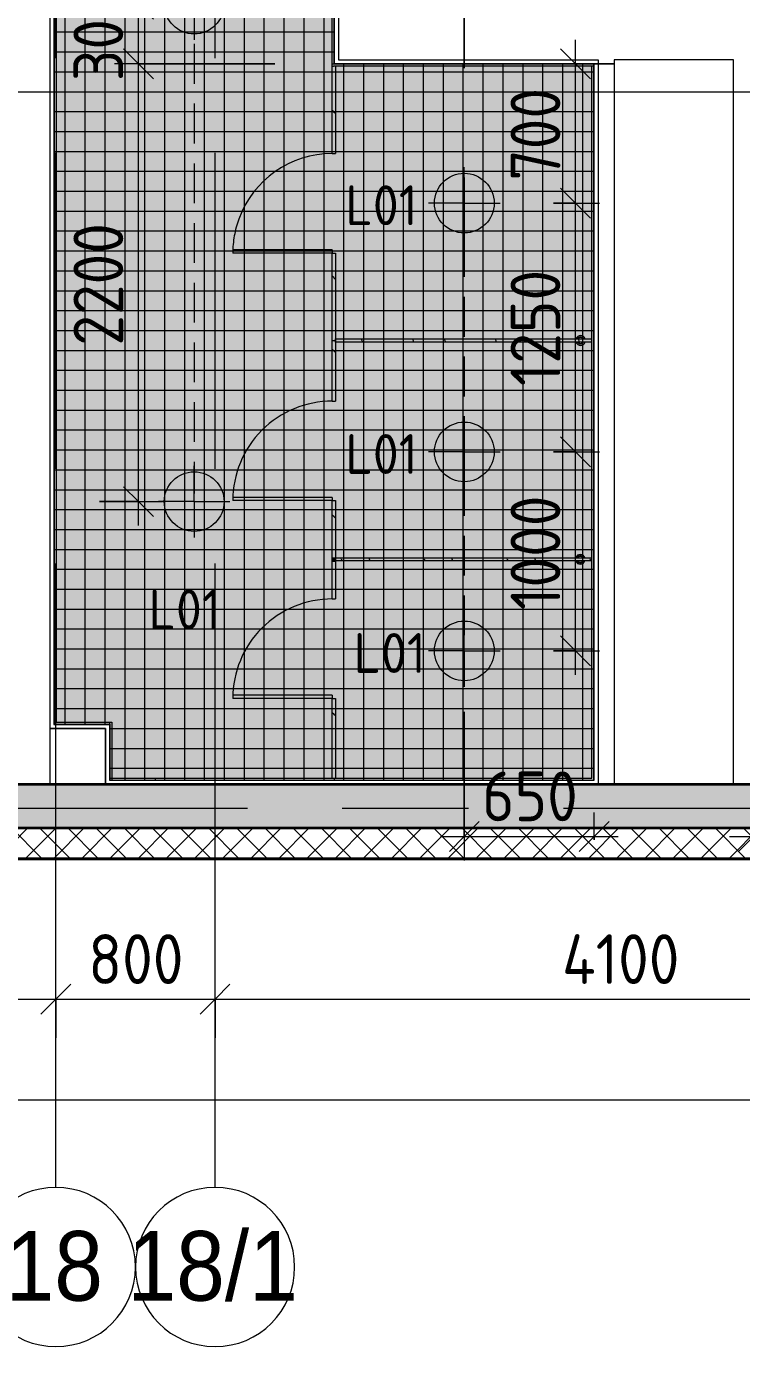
# Model space of a CAD drawing. Header units: millimetres. Extents: x 35224 to 234359, y -8553 to 29000.
# Drawn here: x 65512 to 69106, y -2706 to 3928 of the extents above; entities that cross this region are included whole.
import ezdxf

# ---------------------------------------------------------------- set-up
doc = ezdxf.new("R2010")
doc.units = ezdxf.units.MM
doc.linetypes.add('ADSK_Штрих_ш2 п1', pattern=[300, 200, -100])
doc.linetypes.add('Осевая', pattern=[3175, 635, -476.25, 1587.5, -476.25])
for name, color, linetype, lineweight in [('A-ANNO-DIMS', 7, 'Continuous', 9), ('A-ANNO-DIMS-100', 7, 'Continuous', 9), ('A-CLNG-PATT', 7, 'Continuous', 9), ('A-DETL-1', 7, 'ADSK_Штрих_ш2 п1', 9), ('A-DOOR', 7, 'Continuous', 9), ('A-GENM', 7, 'Continuous', 9), ('A-WALL', 7, 'Continuous', 9), ('E-LITE-EQPM-IDEN', 7, 'Continuous', 9), ('I-WALL', 7, 'Continuous', 9), ('S-COLS', 7, 'Continuous', 9), ('Оси', 7, 'Continuous', 9), ('Оси-1', 7, 'Continuous', 20), ('Оси-2', 7, 'Осевая', 9)]:
    doc.layers.add(name, color=color, linetype=linetype, lineweight=lineweight)
for name, color, linetype, lineweight, true_color in [('A-ANNO-NOTE', 1, 'Continuous', 9, 0xff0000), ('A-CLNG-1', 7, 'Continuous', 9, 0xc0c0c0), ('A-WALL-3', 7, 'Continuous', 35, 0x3c3c3c), ('A-WALL-FNSH-1', 7, 'Continuous', 13, 0x3c3c3c), ('A-WALL-FNSH-2', 7, 'Continuous', 9, 0x3c3c3c)]:
    doc.layers.add(name, color=color, linetype=linetype, lineweight=lineweight, true_color=true_color)
doc.layers.add('A-CLNG-PATT-1', color=7, linetype='Continuous', lineweight=9, transparency=1)
doc.styles.add('Arial', font='arial.ttf', dxfattribs={"width": 0.9, "height": 350})
doc.styles.add('GOST Common', font='GOST_Common.ttf', dxfattribs={"height": 200})
doc.styles.add('ISOCPEUR', font='isocpeur.ttf', dxfattribs={"width": 0.9, "height": 250})
doc.dimstyles.new('ISO-2_5_0_9К_БОЛЬШОЙ', dxfattribs={"dimscale": 304.8, "dimtxt": 248.995294, "dimasz": 0.492126, "dimexe": 0.393701, "dimexo": 0.984252, "dimgap": 0, "dimtad": 1, "dimdec": 0, "dimrnd": 10, "dimzin": 0, "dimdsep": 46, "dimtxsty": 'ISOCPEUR', "dimblk1": 'OBLIQUE', "dimblk2": 'OBLIQUE', "dimsah": 1, "dimcen": 0.09, "dimdle": 0.393701, "dimazin": 0, "dimtfac": 1, "dimtdec": 4, "dimtix": 1, "dimtmove": 0, "dimatfit": 3, "dimfxl": 1, "dimtvp": 1, "dimtolj": 1, "dimtzin": 0, "dimarcsym": 2})
pattern_1 = [(18.435, (-2539, 66948.71), (832.99954, 416.50086), [158.05, -1159.038]), (49.399, (-2389.06, 66998.69), (2082.486787, 2499.010644), [76.799, -3763.143]), (46.848, (-2339.08, 66640.5), (5830.957739, 6247.5402574), [182.691, -8951.868]), (19.983, (-2214.13, 66773.78), (3332.002656, 1249.49393), [97.5, -4777.508]), (0, (-2539, 66807.1), (416.5, 416.5), [83.3, -333.2]), (28.443, (-2455.7, 66807.1), (-5414.4962996, -2915.5071394), [227.365, -11140.87]), (354.289, (-2255.78, 66915.39), (-3748.496867, 416.5263), [83.716, -4102.058]), (39.806, (-2172.48, 66907.06), (-2082.48651, -1666.01521), [65.059, -3187.91])]
pattern_2 = [(18.435, (-1240, 66948.71), (832.99954, 416.50086), [158.05, -1159.038]), (49.399, (-1090.06, 66998.69), (2082.486787, 2499.010644), [76.799, -3763.143]), (46.848, (-1040.08, 66640.5), (5830.957739, 6247.5402574), [182.691, -8951.868]), (19.983, (-915.13, 66773.78), (3332.002656, 1249.49393), [97.5, -4777.508]), (0, (-1240, 66807.1), (416.5, 416.5), [83.3, -333.2]), (28.443, (-1156.7, 66807.1), (-5414.4962996, -2915.5071394), [227.365, -11140.87]), (354.289, (-956.78, 66915.39), (-3748.496867, 416.5263), [83.716, -4102.058]), (39.806, (-873.48, 66907.06), (-2082.48651, -1666.01521), [65.059, -3187.91])]

# ---------------------------------------------------------------- blocks, each defined once
blk = doc.blocks.new('BSC_Колонна _Прямоугольная - 500х500-V7-План расстановки осветительного оборудования 3 этажа в осях 12-23')
at = {"layer": 'S-COLS'}
for p, q in [((-30, 250), (250, 250)), ((250, 250), (250, -30))]:
    blk.add_line(p, q, dxfattribs=at)
blk = doc.blocks.new('131_Сантехническая перегородка_Дверь_ поз_4 - СД-1-30830986-План расстановки осветительного оборудования 3 этажа в осях 12-23')
at = {"layer": 'A-DOOR'}
h = blk.add_hatch(dxfattribs=at)
h.set_pattern_fill('FP_56', color=256, style=0, pattern_type=2)
h.set_pattern_definition(pattern_1)
h.paths.add_polyline_path([(750, -3), (750, -8), (1190, -8), (1190, 8), (750, 8), (750, -2)])
at = {"layer": 'A-GENM'}
h = blk.add_hatch(dxfattribs=at)
h.set_pattern_fill('FP_56', color=256, style=0, pattern_type=2)
h.set_pattern_definition(pattern_1)
h.paths.add_polyline_path([(-190, -8), (250, -8), (250, 8), (-190, 8), (-190, -2)])
at = {"layer": 'A-DOOR'}
for p, q in [((266, 508), (250, 508)), ((250, 8), (250, 508)), ((266, 8), (266, 508)), ((266, 8), (250, 8))]:
    blk.add_line(p, q, dxfattribs=at)
for start, end in [(80, 90), (70, 80), (0, 70)]:
    blk.add_arc((250, 8), 500, start, end, dxfattribs=at)
at = {"layer": 'A-GENM'}
for p, q in [((-190, 8), (250, 8)), ((-190, 8), (-190, -8)), ((250, 8), (250, -8)), ((750, 8), (1190, 8)), ((750, 8), (750, -8)), ((250, -8), (-190, -8)), ((1190, -8), (750, -8))]:
    blk.add_line(p, q, dxfattribs=at)
blk = doc.blocks.new('131_Сантехническая перегородка_Дверь - СД-1-30819167-План расстановки осветительного оборудования 3 этажа в осях 12-23')
at = {"layer": 'A-DOOR'}
h = blk.add_hatch(dxfattribs=at)
h.set_pattern_fill('FP_58', color=256, style=0, pattern_type=2)
h.set_pattern_definition(pattern_2)
h.paths.add_polyline_path([(805.2, -8), (1110.4, -8), (1110.4, 8), (805.2, 8), (805.2, -2)])
at = {"layer": 'A-GENM'}
h = blk.add_hatch(dxfattribs=at)
h.set_pattern_fill('FP_58', color=256, style=0, pattern_type=2)
h.set_pattern_definition(pattern_2)
h.paths.add_polyline_path([(0, -8), (305.2, -8), (305.2, 8), (0, 8), (0, -2)])
at = {"layer": 'A-DOOR'}
for p, q in [((321.2, 508), (305.2, 508)), ((305.2, 8), (305.2, 508)), ((321.2, 8), (321.2, 508)), ((321.2, 8), (305.2, 8))]:
    blk.add_line(p, q, dxfattribs=at)
blk.add_arc((305.2, 8), 500, 360, 90, dxfattribs=at)
at = {"layer": 'A-GENM'}
for p, q in [((0, 8), (305.2, 8)), ((0, 8), (0, -8)), ((305.2, 8), (305.2, -8)), ((805.2, 8), (1110.4, 8)), ((805.2, 8), (805.2, -8)), ((1110.4, 8), (1110.4, -8)), ((305.2, -8), (0, -8)), ((1110.4, -8), (805.2, -8))]:
    blk.add_line(p, q, dxfattribs=at)
blk = doc.blocks.new('131_Сантехническая перегородка_Дверь_сдвиг_ - СД-1-30823593-План расстановки осветительного оборудования 3 этажа в осях 12-23')
at = {"layer": 'A-GENM'}
h = blk.add_hatch(dxfattribs=at)
h.set_pattern_fill('FP_59', color=256, style=0, pattern_type=2)
h.set_pattern_definition([(18.435, (-151, 66948.71), (832.99954, 416.50086), [158.05, -1159.038]), (49.399, (-1.06, 66998.69), (2082.486787, 2499.010644), [76.799, -3763.143]), (46.848, (48.92, 66640.5), (5830.957739, 6247.5402574), [182.691, -8951.868]), (19.983, (173.87, 66773.78), (3332.002656, 1249.49393), [97.5, -4777.508]), (0, (-151, 66807.1), (416.5, 416.5), [83.3, -333.2]), (28.443, (-67.7, 66807.1), (-5414.4962996, -2915.5071394), [227.365, -11140.87]), (354.289, (132.22, 66915.39), (-3748.496867, 416.5263), [83.716, -4102.058]), (39.806, (215.52, 66907.06), (-2082.48651, -1666.01521), [65.059, -3187.91])])
h.paths.add_polyline_path([(0, 8), (0, -8), (400, -8), (400, 8), (141.3, 8)])
at = {"layer": 'A-DOOR'}
for p, q in [((416, 508), (400, 508)), ((400, 8), (400, 508)), ((416, 8), (416, 508)), ((416, 8), (400, 8))]:
    blk.add_line(p, q, dxfattribs=at)
blk.add_arc((400, 8), 500, 360, 90, dxfattribs=at)
at = {"layer": 'A-GENM'}
for p, q in [((0, 8), (400, 8)), ((0, 8), (0, -3)), ((400, 8), (400, -8)), ((900, 8), (1100, 8)), ((900, 8), (900, -8)), ((1100, 8), (1100, -8)), ((400, -8), (0, -8)), ((1100, -8), (900, -8))]:
    blk.add_line(p, q, dxfattribs=at)
blk = doc.blocks.new('131_Сантехническая перегородка - СП-4-30819166-План расстановки осветительного оборудования 3 этажа в осях 12-23')
at = {"layer": 'A-GENM'}
h = blk.add_hatch(dxfattribs=at)
h.set_pattern_fill('FP_63', color=256, style=0, pattern_type=2)
h.set_pattern_definition([(288.435, (68287.04, 2350), (416.50086, -832.99954), [158.051, -1159.038]), (319.399, (68337.02, 2200.06), (2499.010644, -2082.486787), [76.799, -3763.143]), (316.848, (67978.828, 2150.08), (6247.5402574, -5830.957739), [182.691, -8951.868]), (289.983, (68112.108, 2025.13), (1249.49393, -3332.002656), [97.5, -4777.508]), (270, (68145.43, 2350), (416.5, -416.5), [83.3, -333.2]), (298.443, (68145.428, 2266.7), (-2915.5071394, 5414.4962996), [227.365, -11140.87]), (264.289, (68253.72, 2066.78), (416.5263, 3748.496867), [83.716, -4102.058]), (309.806, (68245.39, 1983.48), (-1666.01521, 2082.48651), [65.059, -3187.91])])
h.paths.add_polyline_path([(1330, 8), (41.3, 8), (41.3, -8), (1330, -8)])
for p, q in [((41.3, 8), (1330, 8)), ((1330, 8), (1330, -8)), ((1330, -8), (41.3, -8))]:
    blk.add_line(p, q, dxfattribs=at)
at = {"layer": 'A-GENM', "flags": 128}
for points in [[(111.4, 8), (111, 8.5), (110.7, 9), (110.3, 9.5), (109.9, 9.9), (109.5, 10.4), (109.1, 10.8), (108.6, 11.2), (108.2, 11.6), (107.7, 12), (107.2, 12.3), (106.7, 12.7), (106.2, 13), (105.7, 13.3), (105.2, 13.6), (104.6, 13.8), (104, 14), (103.5, 14.3), (102.9, 14.4), (102.3, 14.6), (101.7, 14.7), (101.1, 14.9), (100.6, 14.9), (100, 15), (99.4, 15.1), (98.7, 15.1), (98.1, 15.1), (97.5, 15), (96.9, 15), (96.3, 14.9), (95.8, 14.8), (95.2, 14.7), (94.6, 14.5), (94, 14.4), (93.4, 14.2), (92.9, 13.9), (92.3, 13.7), (91.8, 13.4), (91.2, 13.2), (90.7, 12.9), (90.2, 12.5), (89.7, 12.2), (89.2, 11.8), (88.8, 11.4), (88.3, 11), (87.9, 10.6), (87.5, 10.2), (87.1, 9.7), (86.7, 9.3), (86.3, 8.8), (86, 8.3), (85.8, 8)], [(85.8, -8), (86.1, -8.5), (86.5, -9), (86.9, -9.5), (87.2, -9.9), (87.6, -10.4), (88.1, -10.8), (88.5, -11.2), (89, -11.6), (89.4, -12), (89.9, -12.3), (90.4, -12.7), (90.9, -13), (91.5, -13.3), (92, -13.6), (92.6, -13.8), (93.1, -14), (93.7, -14.3), (94.3, -14.4), (94.8, -14.6), (95.4, -14.7), (96, -14.9), (96.6, -14.9), (97.2, -15), (97.8, -15.1), (98.4, -15.1), (99, -15.1), (99.6, -15), (100.2, -15), (100.8, -14.9), (101.4, -14.8), (102, -14.7), (102.6, -14.5), (103.2, -14.4), (103.7, -14.2), (104.3, -13.9), (104.8, -13.7), (105.4, -13.4), (105.9, -13.2), (106.4, -12.9), (106.9, -12.5), (107.4, -12.2), (107.9, -11.8), (108.4, -11.4), (108.8, -11), (109.3, -10.6), (109.7, -10.2), (110.1, -9.7), (110.5, -9.3), (110.8, -8.8), (111.2, -8.3), (111.4, -8)]]:
    blk.add_lwpolyline(points, dxfattribs=at)
at = {"layer": 'A-GENM'}
for radius, start, end in [(24.6, 19.91127, 160.08873), (17.6, 28.97309, 151.02691), (15.1, 78.86994, 146.21892), (15.1, 33.78108, 53.12397), (24.6, 199.91127, 340.08873), (17.6, 208.97309, 331.02691), (15.1, 213.78108, 233.12397), (15.1, 258.86994, 326.21892)]:
    blk.add_arc((98.6, 0), radius, start, end, dxfattribs=at)
blk = doc.blocks.new('131_Сантехническая перегородка - СП-4-29831414-План расстановки осветительного оборудования 3 этажа в осях 12-23')
at = {"layer": 'A-GENM'}
h = blk.add_hatch(dxfattribs=at)
h.set_pattern_fill('FP_64', color=256, style=0, pattern_type=2)
h.set_pattern_definition([(288.435, (68271.23, 1250), (416.50086, -832.99954), [158.051, -1159.038]), (319.399, (68321.21, 1100.06), (2499.010644, -2082.486787), [76.799, -3763.143]), (316.848, (67963.02, 1050.08), (6247.5402574, -5830.957739), [182.691, -8951.868]), (289.983, (68096.3, 925.13), (1249.49393, -3332.002656), [97.5, -4777.508]), (270, (68129.6, 1250), (416.5, -416.5), [83.3, -333.2]), (298.443, (68129.62, 1166.7), (-2915.5071394, 5414.4962996), [227.365, -11140.87]), (264.289, (68237.91, 966.78), (416.5263, 3748.496867), [83.716, -4102.058]), (309.806, (68229.58, 883.48), (-1666.01521, 2082.48651), [65.059, -3187.91])])
h.paths.add_polyline_path([(1320.5, 8), (25.5, 8), (25.5, -8), (1330, -8), (1330, 8)])
for p, q in [((25.5, 8), (1330, 8)), ((1330, 8), (1330, -8)), ((1330, -8), (25.5, -8))]:
    blk.add_line(p, q, dxfattribs=at)
at = {"layer": 'A-GENM', "flags": 128}
for points in [[(97, 8), (96.7, 8.5), (96.3, 9), (95.9, 9.5), (95.5, 9.9), (95.1, 10.4), (94.7, 10.8), (94.3, 11.2), (93.8, 11.6), (93.3, 12), (92.9, 12.3), (92.4, 12.7), (91.8, 13), (91.3, 13.3), (90.8, 13.6), (90.2, 13.8), (89.7, 14), (89.1, 14.3), (88.5, 14.4), (88, 14.6), (87.4, 14.7), (86.8, 14.9), (86.2, 14.9), (85.6, 15), (85, 15.1), (84.4, 15.1), (83.8, 15.1), (83.2, 15), (82.6, 15), (82, 14.9), (81.4, 14.8), (80.8, 14.7), (80.2, 14.5), (79.6, 14.4), (79.1, 14.2), (78.5, 13.9), (77.9, 13.7), (77.4, 13.4), (76.9, 13.2), (76.4, 12.9), (75.8, 12.5), (75.3, 12.2), (74.9, 11.8), (74.4, 11.4), (74, 11), (73.5, 10.6), (73.1, 10.2), (72.7, 9.7), (72.3, 9.3), (72, 8.8), (71.6, 8.3), (71.4, 8)], [(71.4, -8), (71.8, -8.5), (72.1, -9), (72.5, -9.5), (72.9, -9.9), (73.3, -10.4), (73.7, -10.8), (74.1, -11.2), (74.6, -11.6), (75.1, -12), (75.6, -12.3), (76.1, -12.7), (76.6, -13), (77.1, -13.3), (77.6, -13.6), (78.2, -13.8), (78.7, -14), (79.3, -14.3), (79.9, -14.4), (80.5, -14.6), (81.1, -14.7), (81.6, -14.9), (82.2, -14.9), (82.8, -15), (83.4, -15.1), (84, -15.1), (84.6, -15.1), (85.2, -15), (85.8, -15), (86.4, -14.9), (87, -14.8), (87.6, -14.7), (88.2, -14.5), (88.8, -14.4), (89.4, -14.2), (89.9, -13.9), (90.5, -13.7), (91, -13.4), (91.6, -13.2), (92.1, -12.9), (92.6, -12.5), (93.1, -12.2), (93.6, -11.8), (94, -11.4), (94.5, -11), (94.9, -10.6), (95.3, -10.2), (95.7, -9.7), (96.1, -9.3), (96.5, -8.8), (96.8, -8.3), (97, -8)]]:
    blk.add_lwpolyline(points, dxfattribs=at)
at = {"layer": 'A-GENM'}
for radius, start, end in [(24.6, 19.91127, 160.08873), (17.6, 28.97309, 151.02691), (15.1, 78.86994, 146.21892), (15.1, 33.78108, 53.12397), (24.6, 199.91127, 340.08873), (17.6, 208.97309, 331.02691), (15.1, 213.78108, 233.12397), (15.1, 258.86994, 326.21892)]:
    blk.add_arc((84.2, 0), radius, start, end, dxfattribs=at)
blk = doc.blocks.new('Ось сетки - D8-29747960-План расстановки осветительного оборудования 3 этажа в осях 12-23')
at = {"layer": 'Оси-1'}
for start, end in [(360, 180), (180, 360)]:
    blk.add_arc((0, 0), 4, start, end, dxfattribs=at)
blk = doc.blocks.new('DIMBLOCK5-План расстановки осветительного оборудования 3 этажа в осях 12-23')
at = {"layer": 'A-ANNO-DIMS-100'}
for p, q in [((67060, 3971), (67060, 4284.9)), ((67712.5, 3718.3), (67712.5, 4284.9)), ((66940, 4164.9), (67712.5, 4164.9)), ((67060, 4164.9), (67060, 3971)), ((67712.5, 4164.9), (67712.5, 3718.3))]:
    blk.add_line(p, q, dxfattribs=at)
at = {"layer": 'A-ANNO-DIMS-100', "lineweight": 20}
for p, q in [((67060, 4164.9), (67135, 4239.9)), ((67712.5, 4164.9), (67787.5, 4239.9)), ((67060, 4164.9), (66985, 4089.9)), ((67712.5, 4164.9), (67637.5, 4089.9))]:
    blk.add_line(p, q, dxfattribs=at)
at = {"layer": 'A-ANNO-DIMS-100', "color": 0, "insert": (67170.8, 4491.6), "char_height": 250, "width": 517.144, "attachment_point": 1, "line_spacing_factor": 1.149209, "style": 'ISOCPEUR'}
blk.add_mtext('1/2', dxfattribs=at)
blk = doc.blocks.new('_Oblique')
at = {"color": 0, "linetype": 'ByBlock', "lineweight": -2}
blk.add_line((-0.5, -0.5), (0.5, 0.5), dxfattribs=at)
blk = doc.blocks.new('DIMBLOCK6-План расстановки осветительного оборудования 3 этажа в осях 12-23')
at = {"layer": 'A-ANNO-DIMS-100'}
for p, q in [((67712.5, 3718.3), (67712.5, 4284.9)), ((68365, 4060), (68365, 4284.9)), ((67712.5, 4164.9), (68485, 4164.9)), ((67712.5, 4164.9), (67712.5, 3718.3)), ((68365, 4164.9), (68365, 4060))]:
    blk.add_line(p, q, dxfattribs=at)
at = {"layer": 'A-ANNO-DIMS-100', "lineweight": 20}
for p, q in [((67712.5, 4164.9), (67787.5, 4239.9)), ((68365, 4164.9), (68440, 4239.9)), ((67712.5, 4164.9), (67637.5, 4089.9)), ((68365, 4164.9), (68290, 4089.9))]:
    blk.add_line(p, q, dxfattribs=at)
at = {"layer": 'A-ANNO-DIMS-100', "color": 0, "insert": (67823.3, 4491.6), "char_height": 250, "width": 517.144, "attachment_point": 1, "line_spacing_factor": 1.149209, "style": 'ISOCPEUR'}
blk.add_mtext('1/2', dxfattribs=at)
blk = doc.blocks.new('DIMBLOCK7-План расстановки осветительного оборудования 3 этажа в осях 12-23')
at = {"layer": 'A-ANNO-DIMS-100', "lineweight": 20}
for p, q in [((68271.6, 1790), (68196.6, 1865)), ((68271.6, 1790), (68346.6, 1715)), ((68271.6, 790), (68196.6, 865)), ((68271.6, 790), (68346.6, 715))]:
    blk.add_line(p, q, dxfattribs=at)
at = {"layer": 'A-ANNO-DIMS-100'}
for p, q in [((68160, 1790), (68391.6, 1790)), ((68271.6, 1790), (68160, 1790)), ((68271.6, 670), (68271.6, 1790)), ((68160, 790), (68391.6, 790)), ((68271.6, 790), (68160, 790))]:
    blk.add_line(p, q, dxfattribs=at)
at = {"layer": 'A-ANNO-DIMS-100', "color": 0, "insert": (67945, 995.5), "char_height": 250, "width": 706.764, "attachment_point": 1, "rotation": 90, "line_spacing_factor": 1.149209, "style": 'ISOCPEUR'}
blk.add_mtext('1000', dxfattribs=at)
blk = doc.blocks.new('DIMBLOCK8-План расстановки осветительного оборудования 3 этажа в осях 12-23')
at = {"layer": 'A-ANNO-DIMS-100', "lineweight": 20}
for p, q in [((68271.6, 3040), (68196.6, 3115)), ((68271.6, 3040), (68346.6, 2965)), ((68271.6, 1790), (68196.6, 1865)), ((68271.6, 1790), (68346.6, 1715))]:
    blk.add_line(p, q, dxfattribs=at)
at = {"layer": 'A-ANNO-DIMS-100'}
for p, q in [((68160, 3040), (68391.6, 3040)), ((68271.6, 3040), (68160, 3040)), ((68271.6, 1790), (68271.6, 3040)), ((68160, 1790), (68391.6, 1790)), ((68271.6, 1790), (68160, 1790))]:
    blk.add_line(p, q, dxfattribs=at)
at = {"layer": 'A-ANNO-DIMS-100', "color": 0, "insert": (67945, 2120.5), "char_height": 250, "width": 706.764, "attachment_point": 1, "rotation": 90, "line_spacing_factor": 1.149209, "style": 'ISOCPEUR'}
blk.add_mtext('1250', dxfattribs=at)
blk = doc.blocks.new('DIMBLOCK9-План расстановки осветительного оборудования 3 этажа в осях 12-23')
at = {"layer": 'A-ANNO-DIMS-100'}
for p, q in [((68271.6, 3040), (68271.6, 3860)), ((68465.5, 3740), (68151.6, 3740)), ((68271.6, 3740), (68465.5, 3740)), ((68160, 3040), (68391.6, 3040)), ((68271.6, 3040), (68160, 3040))]:
    blk.add_line(p, q, dxfattribs=at)
at = {"layer": 'A-ANNO-DIMS-100', "lineweight": 20}
for p, q in [((68271.6, 3740), (68196.6, 3815)), ((68271.6, 3740), (68346.6, 3665)), ((68271.6, 3040), (68196.6, 3115)), ((68271.6, 3040), (68346.6, 2965))]:
    blk.add_line(p, q, dxfattribs=at)
at = {"layer": 'A-ANNO-DIMS-100', "color": 0, "insert": (67945, 3153), "char_height": 250, "width": 568.858, "attachment_point": 1, "rotation": 90, "line_spacing_factor": 1.149209, "style": 'ISOCPEUR'}
blk.add_mtext('700', dxfattribs=at)
blk = doc.blocks.new('DIMBLOCK10-План расстановки осветительного оборудования 3 этажа в осях 12-23')
at = {"layer": 'A-ANNO-DIMS-100', "lineweight": 20}
for p, q in [((66075.1, 3740), (66000.1, 3815)), ((66075.1, 3740), (66150.1, 3665)), ((66075.1, 1540), (66000.1, 1615)), ((66075.1, 1540), (66150.1, 1465))]:
    blk.add_line(p, q, dxfattribs=at)
at = {"layer": 'A-ANNO-DIMS-100'}
for p, q in [((66760, 3740), (65955.1, 3740)), ((66075.1, 1420), (66075.1, 3740)), ((66075.1, 3740), (66760, 3740)), ((65879.6, 1540), (66195.1, 1540)), ((66075.1, 1540), (65879.6, 1540))]:
    blk.add_line(p, q, dxfattribs=at)
at = {"layer": 'A-ANNO-DIMS-100', "color": 0, "insert": (65748.5, 2324), "char_height": 250, "width": 758.478, "attachment_point": 1, "rotation": 90, "line_spacing_factor": 1.149209, "style": 'ISOCPEUR'}
blk.add_mtext('2200', dxfattribs=at)
blk = doc.blocks.new('DIMBLOCK11-План расстановки осветительного оборудования 3 этажа в осях 12-23')
at = {"layer": 'A-ANNO-DIMS-100', "lineweight": 20}
for p, q in [((66075.1, 4040), (66000.1, 4115)), ((66075.1, 4040), (66150.1, 3965)), ((66075.1, 3740), (66000.1, 3815)), ((66075.1, 3740), (66150.1, 3665))]:
    blk.add_line(p, q, dxfattribs=at)
at = {"layer": 'A-ANNO-DIMS-100'}
for p, q in [((65879.6, 4040), (66195.1, 4040)), ((66075.1, 4040), (65879.6, 4040)), ((66075.1, 3740), (66075.1, 4040)), ((66760, 3740), (65955.1, 3740)), ((66075.1, 3740), (66760, 3740))]:
    blk.add_line(p, q, dxfattribs=at)
at = {"layer": 'A-ANNO-DIMS-100', "color": 0, "insert": (65748.5, 3653), "char_height": 250, "width": 568.858, "attachment_point": 1, "rotation": 90, "line_spacing_factor": 1.149209, "style": 'ISOCPEUR'}
blk.add_mtext('300', dxfattribs=at)
blk = doc.blocks.new('DIMBLOCK19-План расстановки осветительного оборудования 3 этажа в осях 12-23')
at = {"layer": 'A-ANNO-DIMS-100'}
for p, q in [((69765.5, 162.5), (69765.5, -262.7)), ((69765.5, -142.7), (69765.5, 162.5)), ((69165.9, -180), (69165.9, -22.7)), ((69045.9, -142.7), (69885.5, -142.7)), ((69165.9, -142.7), (69165.9, -180))]:
    blk.add_line(p, q, dxfattribs=at)
at = {"layer": 'A-ANNO-DIMS-100', "lineweight": 20}
for p, q in [((69165.9, -142.7), (69240.9, -67.7)), ((69765.5, -142.7), (69840.5, -67.7)), ((69165.9, -142.7), (69090.9, -217.7)), ((69765.5, -142.7), (69690.5, -217.7))]:
    blk.add_line(p, q, dxfattribs=at)
at = {"layer": 'A-ANNO-DIMS-100', "color": 0, "insert": (69228.7, 184), "char_height": 250, "width": 568.858, "attachment_point": 1, "line_spacing_factor": 1.149209, "style": 'ISOCPEUR'}
blk.add_mtext('600', dxfattribs=at)
blk = doc.blocks.new('DIMBLOCK66-План расстановки осветительного оборудования 3 этажа в осях 12-23')
at = {"layer": 'A-ANNO-DIMS-100'}
for p, q in [((38310, -1659.4), (38310, -1345.5)), ((84560, -1659.4), (84560, -1345.5)), ((38190, -1465.5), (84680, -1465.5)), ((38310, -1465.5), (38310, -1659.4)), ((84560, -1465.5), (84560, -1659.4))]:
    blk.add_line(p, q, dxfattribs=at)
at = {"layer": 'A-ANNO-DIMS-100', "lineweight": 20}
for p, q in [((38310, -1465.5), (38385, -1390.5)), ((84560, -1465.5), (84635, -1390.5)), ((38310, -1465.5), (38235, -1540.5)), ((84560, -1465.5), (84485, -1540.5))]:
    blk.add_line(p, q, dxfattribs=at)
at = {"layer": 'A-ANNO-DIMS-100', "color": 0, "insert": (61028, -1138.9), "char_height": 250, "width": 976.828, "attachment_point": 1, "line_spacing_factor": 1.149209, "style": 'ISOCPEUR'}
blk.add_mtext('46250', dxfattribs=at)
blk = doc.blocks.new('DIMBLOCK77-План расстановки осветительного оборудования 3 этажа в осях 12-23')
at = {"layer": 'A-ANNO-DIMS-100'}
for p, q in [((61160, -1154.7), (61160, -840.7)), ((65660, -1154.7), (65660, -840.7)), ((61160, -960.7), (65660, -960.7)), ((61160, -960.7), (61160, -1154.7)), ((65660, -960.7), (65660, -1154.7))]:
    blk.add_line(p, q, dxfattribs=at)
at = {"layer": 'A-ANNO-DIMS-100', "lineweight": 20}
for p, q in [((61160, -960.7), (61235, -885.7)), ((65660, -960.7), (65735, -885.7)), ((61160, -960.7), (61085, -1035.7)), ((65660, -960.7), (65585, -1035.7))]:
    blk.add_line(p, q, dxfattribs=at)
at = {"layer": 'A-ANNO-DIMS-100', "color": 0, "insert": (63082, -634.1), "char_height": 250, "width": 787.208, "attachment_point": 1, "line_spacing_factor": 1.149209, "style": 'ISOCPEUR'}
blk.add_mtext('4500', dxfattribs=at)
blk = doc.blocks.new('DIMBLOCK78-План расстановки осветительного оборудования 3 этажа в осях 12-23')
at = {"layer": 'A-ANNO-DIMS-100'}
for p, q in [((65660, -1154.7), (65660, -840.7)), ((66460, -1154.7), (66460, -840.7)), ((65660, -960.7), (66460, -960.7)), ((65660, -960.7), (65660, -1154.7)), ((66460, -960.7), (66460, -1154.7))]:
    blk.add_line(p, q, dxfattribs=at)
at = {"layer": 'A-ANNO-DIMS-100', "lineweight": 20}
for p, q in [((65660, -960.7), (65735, -885.7)), ((66460, -960.7), (66535, -885.7)), ((65660, -960.7), (65585, -1035.7)), ((66460, -960.7), (66385, -1035.7))]:
    blk.add_line(p, q, dxfattribs=at)
at = {"layer": 'A-ANNO-DIMS-100', "color": 0, "insert": (65823, -634.1), "char_height": 250, "width": 568.858, "attachment_point": 1, "line_spacing_factor": 1.149209, "style": 'ISOCPEUR'}
blk.add_mtext('800', dxfattribs=at)
blk = doc.blocks.new('DIMBLOCK79-План расстановки осветительного оборудования 3 этажа в осях 12-23')
at = {"layer": 'A-ANNO-DIMS-100'}
for p, q in [((66460, -1154.7), (66460, -840.7)), ((70560, -1154.7), (70560, -840.7)), ((66460, -960.7), (70560, -960.7)), ((66460, -960.7), (66460, -1154.7)), ((70560, -960.7), (70560, -1154.7))]:
    blk.add_line(p, q, dxfattribs=at)
at = {"layer": 'A-ANNO-DIMS-100', "lineweight": 20}
for p, q in [((66460, -960.7), (66535, -885.7)), ((70560, -960.7), (70635, -885.7)), ((66460, -960.7), (66385, -1035.7)), ((70560, -960.7), (70485, -1035.7))]:
    blk.add_line(p, q, dxfattribs=at)
at = {"layer": 'A-ANNO-DIMS-100', "color": 0, "insert": (68203.5, -634.1), "char_height": 250, "width": 735.494, "attachment_point": 1, "line_spacing_factor": 1.149209, "style": 'ISOCPEUR'}
blk.add_mtext('4100', dxfattribs=at)
blk = doc.blocks.new('DIMBLOCK120-План расстановки осветительного оборудования 3 этажа в осях 12-23')
at = {"layer": 'A-ANNO-DIMS-100'}
for p, q in [((67712.5, 484.1), (67712.5, -262.7)), ((67712.5, -142.7), (67712.5, 484.1)), ((68365, -160), (68365, -22.7)), ((67592.5, -142.7), (68485, -142.7)), ((68365, -142.7), (68365, -160))]:
    blk.add_line(p, q, dxfattribs=at)
at = {"layer": 'A-ANNO-DIMS-100', "lineweight": 20}
for p, q in [((67712.5, -142.7), (67787.5, -67.7)), ((68365, -142.7), (68440, -67.7)), ((67712.5, -142.7), (67637.5, -217.7)), ((68365, -142.7), (68290, -217.7))]:
    blk.add_line(p, q, dxfattribs=at)
at = {"layer": 'A-ANNO-DIMS-100', "color": 0, "insert": (67801.7, 184), "char_height": 250, "width": 568.858, "attachment_point": 1, "line_spacing_factor": 1.149209, "style": 'ISOCPEUR'}
blk.add_mtext('650', dxfattribs=at)

msp = doc.modelspace()

# ---------------------------------------------------------------- hatches: boundary and pattern name
at = {"layer": 'A-CLNG-PATT'}
h = msp.add_hatch(dxfattribs=at)
h.set_pattern_fill('FP_52', color=256, style=0, pattern_type=2)
h.set_pattern_definition([(270, (67007.5, 3900), (100, 6e-15), []), (0, (67007.5, 3900), (0, 100), [])])
h.paths.add_polyline_path([(68364, 141), (68364, 3739), (67059, 3739), (67059, 7659), (65931, 7659), (65931, 7379), (65651, 7379), (65651, 421), (65931, 421), (65931, 141), (67405.3, 141)])
at = {"layer": 'A-CLNG-PATT-1'}
msp.add_hatch(color=256, dxfattribs=at).paths.add_polyline_path([(68364, 141), (68364, 3739), (67059, 3739), (67059, 7659), (65931, 7659), (65931, 7379), (65651, 7379), (65651, 421), (65931, 421), (65931, 141), (67405.3, 141)])
at = {"layer": 'A-WALL'}
h = msp.add_hatch(dxfattribs=at)
h.set_pattern_fill('FP_3', color=256, style=0, pattern_type=2)
h.set_pattern_definition([(45, (0, 0), (-70.71068, 70.71068), []), (135, (0, 0), (-70.71068, -70.71068), [])])
h.paths.add_polyline_path([(74674.5, -250), (75700, -250), (75700, -100), (56627.1, -100), (56627.1, -250), (73220.6, -250)])
at = {"layer": 'I-WALL'}
h = msp.add_hatch(dxfattribs=at)
h.set_pattern_fill('FP_1', color=256, style=0, pattern_type=2)
h.set_pattern_definition([(45, (0, 0), (-57.02463, 57.02463), []), (45, (57.025, 0), (-57.02463, 57.02463), [100.806, -20.161, 3.353, -16.808])])
h.paths.add_polyline_path([(74674.5, -100), (75700, -100), (75700, 120), (38742.7, 120), (38742.7, -100), (73220.6, -100)])

# ---------------------------------------------------------------- linework, layer by layer
at = {"layer": 'A-ANNO-NOTE'}
for p, q in [((66355, 4040), (66355, 3860)), ((67712.5, 3040), (67712.5, 3220)), ((67712.5, 3040), (67532.5, 3040)), ((67712.5, 3040), (67892.5, 3040)), ((67712.5, 3040), (67712.5, 2860)), ((67712.5, 1790), (67712.5, 1970)), ((67712.5, 1790), (67532.5, 1790)), ((67712.5, 1790), (67892.5, 1790)), ((67712.5, 1790), (67712.5, 1610)), ((66355, 1540), (66355, 1720)), ((66355, 1540), (66175, 1540)), ((66355, 1540), (66535, 1540)), ((66355, 1540), (66355, 1360)), ((67712.5, 790), (67712.5, 970)), ((67712.5, 790), (67532.5, 790)), ((67712.5, 790), (67892.5, 790)), ((67712.5, 790), (67712.5, 610))]:
    msp.add_line(p, q, dxfattribs=at)
for centre in [(66355, 4040), (67712.5, 3040), (67712.5, 1790), (66355, 1540), (67712.5, 790)]:
    msp.add_circle(centre, 150, dxfattribs=at)
at = {"layer": 'A-CLNG-1'}
for p, q in [((65651, 7379), (65651, 421)), ((68364, 141), (68364, 3739))]:
    msp.add_line(p, q, dxfattribs=at)
at = {"layer": 'A-DETL-1'}
for p, q in [((66355, 6540), (66355, 1580.4)), ((67712.5, 3168.9), (67712.5, 784.1))]:
    msp.add_line(p, q, dxfattribs=at)
at = {"layer": 'A-WALL'}
msp.add_line((38742.7, -250), (75850, -250), dxfattribs=at)
at = {"layer": 'A-WALL-3'}
for p, q in [((38742.7, 120), (75700, 120)), ((38742.7, -100), (75700, -100))]:
    msp.add_line(p, q, dxfattribs=at)
at = {"layer": 'A-WALL-FNSH-1'}
msp.add_line((38742.7, -253), (75853, -253), dxfattribs=at)
at = {"layer": 'A-WALL-FNSH-2'}
msp.add_line((38742.7, -258), (75858, -258), dxfattribs=at)
at = {"layer": 'I-WALL'}
for p, q in [((67049, 3729), (67049, 7659)), ((67059, 3739), (67059, 7659)), ((67060, 3740), (67060, 7660)), ((67080, 7680), (67080, 3760)), ((65630, 7380), (65630, 120)), ((65650, 7380), (65650, 420)), ((65661, 7379), (65661, 431)), ((68365, 3739), (67049, 3739)), ((67049, 3729), (67054.8, 3729)), ((68364, 3729), (67055.6, 3729)), ((68365, 3740), (67059, 3740)), ((67080, 3760), (68385, 3760)), ((68354, 151), (68354, 3729)), ((68364, 3739), (68364, 3740)), ((68365, 140), (68365, 3739)), ((68385, 3760), (68385, 120)), ((69065.9, 3760), (68465, 3760)), ((68465, 3760), (68465, 120)), ((69065.9, 120), (69065.9, 3760)), ((65910, 400), (65630, 400)), ((65650, 420), (65930, 420)), ((65651, 421), (65651, 420)), ((65651, 421), (65931, 421)), ((65661, 431), (65941, 431)), ((65910, 120), (65910, 400)), ((65930, 431), (65930, 421)), ((65930, 420), (65930, 140)), ((65931, 421), (65931, 141)), ((65941, 431), (65941, 141)), ((65930, 140), (68365, 140)), ((65931, 151), (67049, 151)), ((65931, 141), (68364, 141)), ((66160, 141), (66160, 151)), ((67060, 151), (68354, 151)), ((67060, 141), (67060, 151))]:
    msp.add_line(p, q, dxfattribs=at)
at = {"layer": 'Оси'}
for p, q in [((65660, -1906.3), (65660, 593.7)), ((66460, -1906.3), (66460, 593.7))]:
    msp.add_line(p, q, dxfattribs=at)
at = {"layer": 'Оси-2'}
for p, q in [((65660, 593.7), (65660, 24850)), ((66460, 593.7), (66460, 24850)), ((38524.2, 3600), (82250, 3600)), ((38524.2, 0), (82250, 0))]:
    msp.add_line(p, q, dxfattribs=at)

# ---------------------------------------------------------------- block references
at = {"layer": 'A-GENM'}
for name, p, rotation in [('131_Сантехническая перегородка_Дверь_ поз_4 - СД-1-30830986-План расстановки осветительного оборудования 3 этажа в осях 12-23', (67057, 2539), 89.99999999997657), ('131_Сантехническая перегородка_Дверь - СД-1-30819167-План расстановки осветительного оборудования 3 этажа в осях 12-23', (67057, 1240), 89.99999999997657), ('131_Сантехническая перегородка - СП-4-30819166-План расстановки осветительного оборудования 3 этажа в осях 12-23', (68395.3, 2350), 180), ('131_Сантехническая перегородка - СП-4-29831414-План расстановки осветительного оборудования 3 этажа в осях 12-23', (68379.5, 1250), 180), ('131_Сантехническая перегородка_Дверь_сдвиг_ - СД-1-30823593-План расстановки осветительного оборудования 3 этажа в осях 12-23', (67057, 151), 89.99999999997657)]:
    msp.add_blockref(name, p, dxfattribs=dict(at, rotation=rotation))
at = {"layer": 'S-COLS'}
msp.add_blockref('BSC_Колонна _Прямоугольная - 500х500-V7-План расстановки осветительного оборудования 3 этажа в осях 12-23', (65660, 150), dxfattribs=at)
at = {"layer": 'Оси-1', "xscale": 99.99999999999993, "yscale": 99.99999999999993, "zscale": 99.99999999999993}
for p in [(65660, -2306.3), (66460, -2306.3)]:
    msp.add_blockref('Ось сетки - D8-29747960-План расстановки осветительного оборудования 3 этажа в осях 12-23', p, dxfattribs=at)

# ---------------------------------------------------------------- texts
at = {"layer": 'E-LITE-EQPM-IDEN', "char_height": 200, "width": 472.996, "attachment_point": 1, "style": 'GOST Common'}
for insert in [(67115.1, 3129.3), (67115.1, 1879.3), (66125.8, 1098.3), (67155.9, 879.3)]:
    msp.add_mtext('L01', dxfattribs=dict(at, insert=insert))
at = {"layer": 'Оси', "char_height": 350, "attachment_point": 1, "style": 'Arial'}
for s, insert, width in [('18', (65407.4, -2125.6), 606.076), ('18/1', (66019.7, -2125.6), 1060.633)]:
    msp.add_mtext(s, dxfattribs=dict(at, insert=insert, width=width))

# ---------------------------------------------------------------- dimensions: what is measured, and where the dimension line sits
at = {"layer": 'A-ANNO-DIMS'}
for base, p1, p2, override, picture, middle in [((67712.5, 4164.9), (67060, 4271), (67712.5, 3418.3), {"dimpost": '<>', "dimfxl": 1073.72317}, 'DIMBLOCK5-План расстановки осветительного оборудования 3 этажа в осях 12-23', (67386.2, 4289.9)), ((68365, 4164.9), (67712.5, 3418.3), (68365, 3760), {"dimpost": '<>', "dimfxl": 736.557048}, 'DIMBLOCK6-План расстановки осветительного оборудования 3 этажа в осях 12-23', (68038.7, 4289.9))]:
    dim = msp.add_linear_dim(base=base, p1=p1, p2=p2, text='1/2', dimstyle='ISO-2_5_0_9К_БОЛЬШОЙ', override=override, dxfattribs=at)
    dim.commit()
    dim.dimension.update_dxf_attribs({"geometry": picture, "text_midpoint": middle})
for base, p1, p2, override, picture, middle in [((66075.1, 4040), (67060, 3740), (66179.6, 4040), {"dimpost": '<>', "dimfxl": 930.092731}, 'DIMBLOCK11-План расстановки осветительного оборудования 3 этажа в осях 12-23', (65950.1, 3890)), ((68271.6, 3740), (67860, 3040), (68165.5, 3740), {"dimpost": '<>', "dimfxl": 763.775349}, 'DIMBLOCK9-План расстановки осветительного оборудования 3 этажа в осях 12-23', (68146.6, 3390)), ((66075.1, 3740), (66179.6, 1540), (67060, 3740), {"dimpost": '<>', "dimfxl": 2369.614419}, 'DIMBLOCK10-План расстановки осветительного оборудования 3 этажа в осях 12-23', (65950.1, 2640)), ((68271.6, 3040), (67860, 1790), (67860, 3040), {"dimpost": '<>', "dimfxl": 1250}, 'DIMBLOCK8-План расстановки осветительного оборудования 3 этажа в осях 12-23', (68146.6, 2415)), ((68271.6, 1790), (67860, 790), (67860, 1790), {"dimpost": '<>', "dimfxl": 1000}, 'DIMBLOCK7-План расстановки осветительного оборудования 3 этажа в осях 12-23', (68146.6, 1290))]:
    dim = msp.add_linear_dim(base=base, p1=p1, p2=p2, angle=90, dimstyle='ISO-2_5_0_9К_БОЛЬШОЙ', override=override, dxfattribs=at)
    dim.commit()
    dim.dimension.update_dxf_attribs({"geometry": picture, "text_midpoint": middle})
for base, p1, p2, override, picture, middle in [((68365, -142.65147), (67712.49998, 784.14823), (68365, 140), {"dimpost": '<>', "dimfxl": 916.887787}, 'DIMBLOCK120-План расстановки осветительного оборудования 3 этажа в осях 12-23', (68038.74999, -17.65147)), ((69765.5, -142.7), (69165.9, 120), (69765.5, 462.5), {"dimpost": '<>', "dimfxl": 690.543482}, 'DIMBLOCK19-План расстановки осветительного оборудования 3 этажа в осях 12-23', (69465.7, -17.7)), ((65660, -960.7), (61160, -854.7), (65660, -854.7), {"dimpost": '<>', "dimfxl": 4500}, 'DIMBLOCK77-План расстановки осветительного оборудования 3 этажа в осях 12-23', (63410, -835.7)), ((66460, -960.7), (65660, -854.7), (66460, -854.7), {"dimpost": '<>', "dimfxl": 800}, 'DIMBLOCK78-План расстановки осветительного оборудования 3 этажа в осях 12-23', (66060, -835.7)), ((70560, -960.7), (66460, -854.7), (70560, -854.7), {"dimpost": '<>', "dimfxl": 4100}, 'DIMBLOCK79-План расстановки осветительного оборудования 3 этажа в осях 12-23', (68510, -835.7)), ((84560, -1465.5), (38310, -1359.4), (84560, -1359.4), {"dimpost": '<>', "dimfxl": 46250}, 'DIMBLOCK66-План расстановки осветительного оборудования 3 этажа в осях 12-23', (61435, -1340.5))]:
    dim = msp.add_linear_dim(base=base, p1=p1, p2=p2, dimstyle='ISO-2_5_0_9К_БОЛЬШОЙ', override=override, dxfattribs=at)
    dim.commit()
    dim.dimension.update_dxf_attribs({"geometry": picture, "text_midpoint": middle})

doc.saveas('drawing.dxf')
